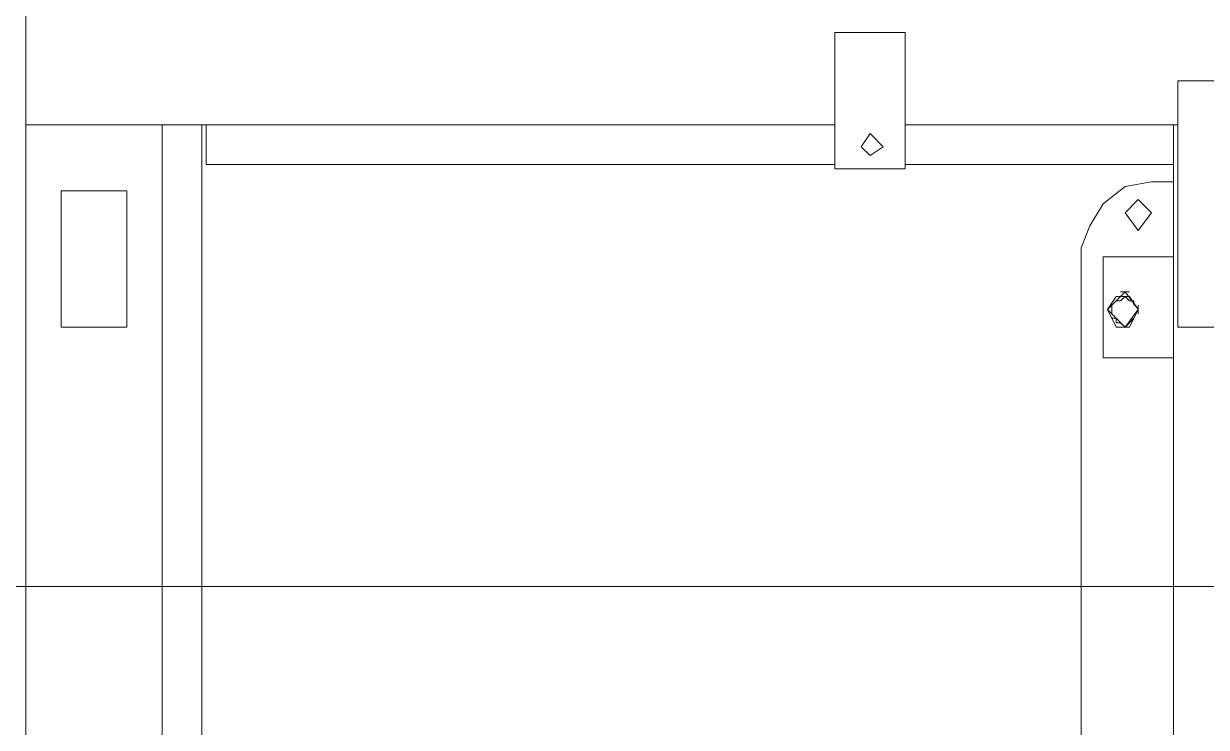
# Model space of a CAD drawing. Header units: metres. Extents: x -13933 to 152404, y -7861 to 21912.
# Drawn here: x 3802.2 to 3888.8, y 629.7 to 681.2 of the extents above; entities that cross this region are included whole.
import ezdxf

# ---------------------------------------------------------------- set-up
doc = ezdxf.new("R2010")
doc.units = ezdxf.units.M
doc.header["$LTSCALE"] = 100
doc.header["$MEASUREMENT"] = 0
doc.layers.get('0').update_dxf_attribs({"color": 9, "lineweight": 9})
doc.layers.add('25', color=9, linetype='Continuous', lineweight=9)
doc.layers.add('32-ekipman', color=9, linetype='Continuous', lineweight=9)
doc.styles.add('MuuM_TEXT-STANDART', font='ARIALN.TTF')
doc.dimstyles.new('MuuM_DIM200', dxfattribs={"dimscale": 20, "dimtxt": 2, "dimasz": 1, "dimexe": 1, "dimexo": 1, "dimgap": 1, "dimtad": 1, "dimdec": 1, "dimrnd": 0.5, "dimdsep": 46, "dimtxsty": 'MuuM_TEXT-STANDART', "dimblk": 'ARCHTICK', "dimcen": 0, "dimdle": 0.15, "dimclrd": 256, "dimclre": 256, "dimclrt": 256, "dimadec": 0, "dimazin": 0, "dimtfac": 5, "dimtdec": 1, "dimtix": 1, "dimtmove": 2, "dimatfit": 3, "dimldrblk": 'DOT', "dimfxl": 3, "dimfxlon": 1, "dimtolj": 1, "dimlwd": -1, "dimlwe": -1, "dimarcsym": 0})

# ---------------------------------------------------------------- blocks, each defined once
blk = doc.blocks.new('h')
for points in [[(182020.943, -16362.411), (182020.943, -16252.874)], [(181936.857, -16263.506), (181936.857, -16351.78)], [(182008.056, -16263.828), (182008.056, -16351.78)], [(182010.956, -16263.506), (182010.956, -16351.78)], [(181943.623, -16342.759), (181943.623, -16272.527)], [(181942.012, -16334.705), (181936.857, -16334.705)], [(181942.012, -16342.115), (181942.012, -16334.705)], [(181936.535, -16336.96), (181931.38, -16336.96)], [(181936.535, -16355.001), (181936.535, -16336.96)], [(181940.079, -16336.96), (181939.435, -16338.249)], [(181941.69, -16338.249), (181940.401, -16336.96), (181939.435, -16338.249), (181940.401, -16339.537), (181941.69, -16338.249)], [(181940.401, -16336.96), (181940.079, -16337.282), (181940.079, -16337.282), (181939.757, -16337.604)], [(181941.045, -16336.96), (181940.079, -16336.96)], [(181940.723, -16336.96), (181940.723, -16336.96), (181940.079, -16336.96), (181940.079, -16336.96)], [(181941.368, -16337.604), (181941.045, -16337.604), (181941.045, -16337.282), (181940.723, -16337.282), (181940.401, -16336.96)], [(181941.69, -16338.249), (181941.045, -16336.96)], [(182018.365, -16336.96), (182013.533, -16336.96)], [(182013.533, -16336.96), (182013.533, -16346.947)], [(182018.365, -16346.947), (182018.365, -16336.96)], [(181939.435, -16337.926), (181939.435, -16338.571)], [(181939.435, -16338.249), (181940.079, -16339.215)], [(181941.045, -16339.215), (181941.69, -16338.249)], [(181941.368, -16338.571), (181941.368, -16337.926)], [(181939.757, -16338.571), (181939.757, -16338.893), (181940.079, -16338.893), (181940.401, -16339.215)], [(181940.079, -16339.215), (181941.045, -16339.215)], [(181940.401, -16339.215), (181940.723, -16338.893), (181941.045, -16338.893)], [(181941.045, -16338.893), (181941.045, -16338.893), (181941.368, -16338.571)], [(181940.079, -16339.537), (181940.723, -16339.537)], [(181942.012, -16342.115), (181936.857, -16342.115)], [(181938.468, -16347.591), (181940.401, -16347.269), (181942.012, -16345.981), (181942.978, -16344.37), (181943.623, -16342.759)], [(181940.401, -16345.336), (181939.435, -16344.048), (181938.468, -16345.336), (181939.435, -16346.303), (181940.401, -16345.336)], [(182013.533, -16346.947), (182018.365, -16346.947)], [(181938.468, -16347.591), (181936.857, -16347.591)], [(181936.857, -16348.88), (181956.509, -16348.88)], [(181961.664, -16348.558), (181956.509, -16348.558)], [(181956.509, -16348.558), (181956.509, -16358.545)], [(181961.664, -16358.545), (181961.664, -16348.558)], [(181961.664, -16348.88), (182007.734, -16348.88)], [(182007.734, -16351.78), (182007.734, -16348.88)], [(181959.731, -16350.169), (181959.087, -16349.524), (181958.12, -16350.169), (181959.087, -16351.135), (181959.731, -16350.169)], [(181936.535, -16351.78), (181956.509, -16351.78)], [(181936.857, -16351.78), (181936.535, -16351.78)], [(181961.664, -16351.78), (182020.943, -16351.78)], [(182008.056, -16351.78), (182010.956, -16351.78)], [(181931.38, -16355.001), (181936.535, -16355.001)], [(181956.509, -16358.545), (181961.664, -16358.545)]]:
    blk.add_lwpolyline(points)
blk = doc.blocks.new('_ArchTick')
at = {"color": 0, "linetype": 'ByBlock', "const_width": 0.15}
blk.add_lwpolyline([(-0.5, -0.5), (0.5, 0.5)], dxfattribs=at)
blk = doc.blocks.new('*D842')
at = {"layer": '25', "transparency": 16777216}
for p, q in [((875, -32730.792), (875, -32650.792)), ((4425, -32730.792), (4425, -32650.792)), ((872, -32670.792), (4428, -32670.792))]:
    blk.add_line(p, q, dxfattribs=at)
at = {"layer": '25', "transparency": 16777216, "xscale": 20, "yscale": 20, "zscale": 20, "rotation": 180}
blk.add_blockref('_ArchTick', (875, -32670.792), dxfattribs=at)
at = {"layer": '25', "transparency": 16777216, "xscale": 20, "yscale": 20, "zscale": 20}
blk.add_blockref('_ArchTick', (4425, -32670.792), dxfattribs=at)
at = {"layer": '25', "transparency": 16777216, "insert": (2650, -32625.263), "char_height": 50, "attachment_point": 5, "style": 'MuuM_TEXT-STANDART'}
blk.add_mtext('\\A1;3550', dxfattribs=at)
blk = doc.blocks.new('_Dot')
at = {"color": 0, "linetype": 'ByBlock', "lineweight": -2}
blk.add_line((-0.5, 0), (-1, 0), dxfattribs=at)
at = {"color": 0, "linetype": 'ByBlock', "const_width": 0.5}
blk.add_lwpolyline([(-0.25, 0, 1), (0.25, 0, 1)], format="xyb", close=True, dxfattribs=at)
blk = doc.blocks.new('2.bod.Mimari')
at = {"layer": '32-ekipman', "ltscale": 2, "rotation": 180}
blk.add_blockref('h', (185823.255, -24307.965), dxfattribs=at)
at = {"layer": '25'}
dim = blk.add_linear_dim(base=(4425, -7990), p1=(875, -8249.415), p2=(4425, -8179.387), dimstyle='MuuM_DIM200', override={"dimtxt": 2.5}, dxfattribs=at)
dim.commit()
dim.dimension.update_dxf_attribs({"geometry": '*D842', "text_midpoint": (2650, -7944.471), "insert": (0, 24680.792)})

msp = doc.modelspace()

# ---------------------------------------------------------------- block references
msp.add_blockref('2.bod.Mimari', (0, 8630))

doc.saveas('drawing.dxf')
